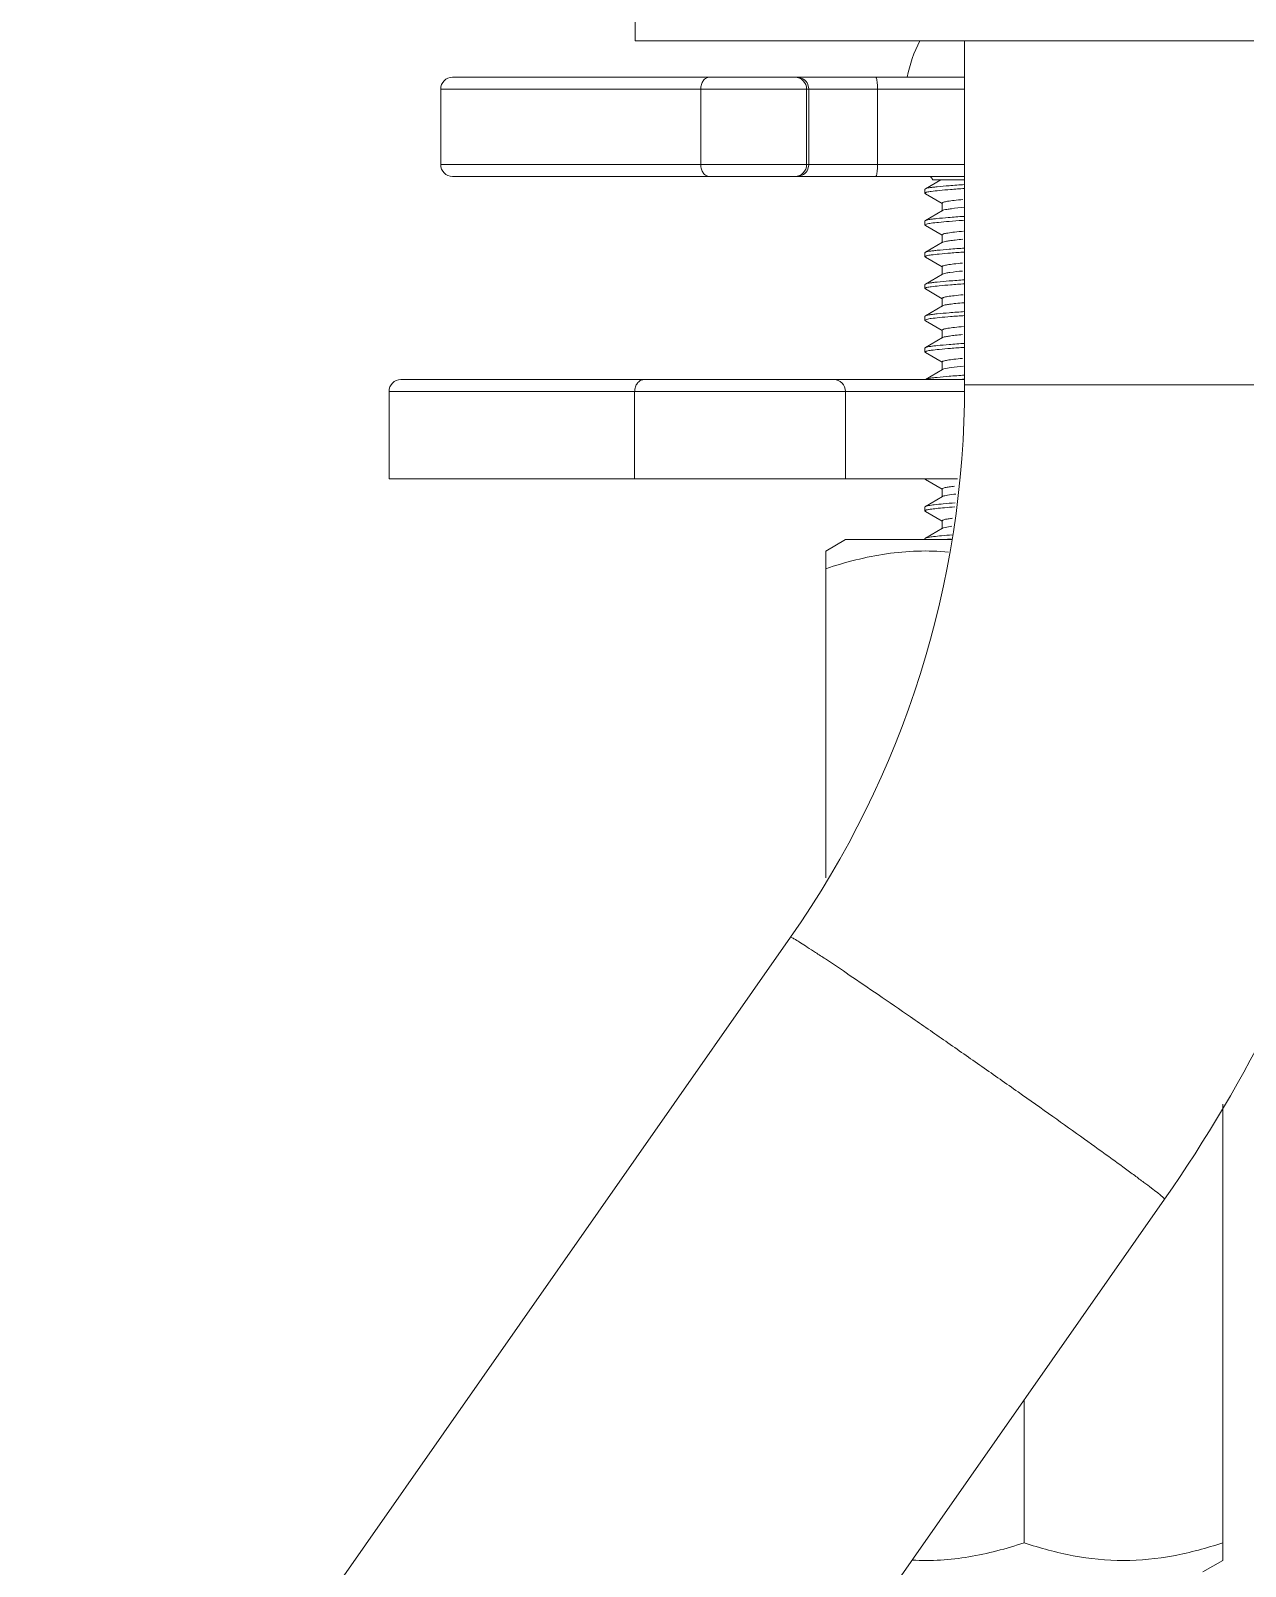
# Model space of a CAD drawing. Header units: millimetres. Extents: x 1334 to 1928, y -1757 to -1337.
# Drawn here: x 1659.53 to 1690.12, y -1649.08 to -1610.4 of the extents above; entities that cross this region are included whole.
import ezdxf

# ---------------------------------------------------------------- set-up
doc = ezdxf.new("R2010")
doc.units = ezdxf.units.MM
doc.header["$LTSCALE"] = 0.1
doc.layers.get('0').update_dxf_attribs({"lineweight": 13})

msp = doc.modelspace()

# ---------------------------------------------------------------- linework, layer by layer
at = {"color": 7, "linetype": 'Continuous'}
for p, q in [((1674.752, -1610.158), (1674.752, -1610.658)), ((1716.352, -1610.658), (1674.752, -1610.658)), ((1683.052, -1619.323), (1683.052, -1610.658)), ((1670.154, -1611.575), (1683.052, -1611.575)), ((1679.105, -1611.76), (1679.128, -1611.864)), ((1669.854, -1613.775), (1669.854, -1611.875)), ((1669.854, -1611.875), (1683.052, -1611.875)), ((1676.404, -1611.875), (1676.404, -1613.775)), ((1679.071, -1613.775), (1679.071, -1611.875)), ((1679.128, -1611.875), (1679.128, -1613.775)), ((1680.857, -1613.775), (1680.857, -1611.875)), ((1683.052, -1613.775), (1669.854, -1613.775)), ((1670.154, -1614.075), (1683.052, -1614.075)), ((1679.128, -1613.786), (1679.105, -1613.89)), ((1682.062, -1614.384), (1682.052, -1614.396)), ((1682.052, -1614.396), (1682.052, -1614.496)), ((1682.052, -1614.496), (1682.091, -1614.473)), ((1682.062, -1614.508), (1682.052, -1614.496)), ((1682.451, -1614.158), (1682.062, -1614.384)), ((1683.052, -1614.158), (1682.252, -1614.158)), ((1682.062, -1614.508), (1682.485, -1614.753)), ((1682.485, -1614.746), (1682.485, -1614.946)), ((1682.062, -1615.184), (1682.052, -1615.196)), ((1682.052, -1615.196), (1682.052, -1615.296)), ((1682.052, -1615.296), (1682.092, -1615.273)), ((1682.496, -1614.932), (1682.062, -1615.184)), ((1682.531, -1614.919), (1682.496, -1614.932)), ((1682.995, -1615.182), (1683.047, -1615.178)), ((1683.044, -1615.079), (1683.022, -1615.08)), ((1682.062, -1615.308), (1682.052, -1615.296)), ((1682.062, -1615.308), (1682.485, -1615.553)), ((1682.485, -1615.546), (1682.485, -1615.746)), ((1682.062, -1615.984), (1682.052, -1615.996)), ((1682.052, -1615.996), (1682.052, -1616.096)), ((1682.496, -1615.732), (1682.062, -1615.984)), ((1682.505, -1615.728), (1682.497, -1615.732)), ((1682.052, -1616.096), (1682.092, -1616.073)), ((1682.062, -1616.108), (1682.052, -1616.096)), ((1682.062, -1616.108), (1682.485, -1616.353)), ((1682.485, -1616.346), (1682.485, -1616.546)), ((1682.062, -1616.784), (1682.052, -1616.796)), ((1682.052, -1616.796), (1682.052, -1616.896)), ((1682.496, -1616.532), (1682.062, -1616.784)), ((1682.515, -1616.524), (1682.496, -1616.532)), ((1682.052, -1616.896), (1682.091, -1616.873)), ((1682.062, -1616.908), (1682.052, -1616.896)), ((1682.062, -1616.908), (1682.485, -1617.153)), ((1682.485, -1617.146), (1682.485, -1617.346)), ((1682.062, -1617.584), (1682.052, -1617.596)), ((1682.052, -1617.596), (1682.052, -1617.696)), ((1682.496, -1617.332), (1682.062, -1617.584)), ((1682.502, -1617.329), (1682.497, -1617.332)), ((1682.052, -1617.696), (1682.091, -1617.673)), ((1682.062, -1617.708), (1682.052, -1617.696)), ((1682.062, -1617.708), (1682.485, -1617.953)), ((1682.485, -1617.946), (1682.485, -1618.146)), ((1682.496, -1618.132), (1682.062, -1618.384)), ((1682.506, -1618.127), (1682.496, -1618.132)), ((1682.062, -1618.384), (1682.052, -1618.396)), ((1682.052, -1618.396), (1682.052, -1618.496)), ((1682.052, -1618.496), (1682.092, -1618.473)), ((1682.062, -1618.508), (1682.052, -1618.496)), ((1682.062, -1618.508), (1682.485, -1618.753)), ((1682.485, -1618.746), (1682.485, -1618.946)), ((1682.496, -1618.932), (1682.062, -1619.184)), ((1682.531, -1618.919), (1682.496, -1618.932)), ((1668.552, -1621.691), (1668.552, -1619.491)), ((1668.552, -1619.491), (1683.039, -1619.491)), ((1668.852, -1619.191), (1683.052, -1619.191)), ((1674.739, -1619.491), (1674.739, -1621.691)), ((1680.052, -1621.691), (1680.052, -1619.491)), ((1682.062, -1619.184), (1682.054, -1619.191)), ((1682.995, -1619.182), (1683.039, -1619.179)), ((1694.552, -1619.323), (1683.052, -1619.323)), ((1682.871, -1621.691), (1668.552, -1621.691)), ((1682.062, -1621.708), (1682.052, -1621.696)), ((1682.062, -1621.708), (1682.485, -1621.953)), ((1682.496, -1622.132), (1682.062, -1622.384)), ((1682.485, -1621.946), (1682.485, -1622.132)), ((1682.505, -1622.128), (1682.497, -1622.132)), ((1682.062, -1622.384), (1682.052, -1622.396)), ((1682.052, -1622.396), (1682.052, -1622.496)), ((1682.052, -1622.496), (1682.092, -1622.473)), ((1682.062, -1622.508), (1682.052, -1622.496)), ((1682.062, -1622.508), (1682.485, -1622.753)), ((1682.496, -1622.932), (1682.062, -1623.184)), ((1682.485, -1622.746), (1682.485, -1622.946)), ((1682.516, -1622.924), (1682.496, -1622.932)), ((1682.731, -1622.885), (1682.516, -1622.924)), ((1680.052, -1623.218), (1679.552, -1623.507)), ((1680.052, -1623.218), (1682.722, -1623.218)), ((1682.062, -1623.184), (1682.052, -1623.196)), ((1682.052, -1623.196), (1682.052, -1623.218)), ((1679.552, -1631.739), (1679.552, -1623.507)), ((1678.668, -1633.233), (1659.527, -1660.581)), ((1678.668, -1633.233), (1678.671, -1633.232)), ((1689.552, -1648.929), (1689.552, -1637.44)), ((1688.089, -1639.828), (1668.948, -1667.175)), ((1684.552, -1648.483), (1684.552, -1644.882)), ((1689.552, -1648.929), (1689.052, -1649.218))]:
    msp.add_line(p, q, dxfattribs=at)
for centre, radius, start, end in [((1684.759, -1612.158), 3.207, 152.0674, 169.4904), ((1670.154, -1611.875), 0.3, 90, 180), ((1678.771, -1611.875), 0.3, 359.9971, 89.9543), ((1678.828, -1611.875), 0.3, 22.5052, 89.9944), ((1678.834, -1611.875), 0.294, 0.0022, 2.141), ((1670.154, -1613.775), 0.3, 180, 270), ((1678.771, -1613.775), 0.3, 270.0002, 0.0002), ((1678.828, -1613.775), 0.3, 270.0056, 337.4948), ((1678.834, -1613.775), 0.294, 357.859, 359.9978), ((1684.759, -1612.158), 3.207, 216.8176, 218.5801), ((1668.852, -1619.491), 0.3, 90, 180), ((1658.793, -1619.324), 24.259, 325.013, 0.0012), ((1679.752, -1619.491), 0.3, 0, 90), ((1685.097, -1650.126), 31.015, 93.8849, 94.1278), ((1658.792, -1619.323), 35.759, 325.0129, 0.0004), ((1684.045, -1640.291), 17.141, 94.455, 95.0812)]:
    msp.add_arc(centre, radius, start, end, dxfattribs=at)
for points, knots in [([(1676.627, -1611.575), (1676.597, -1611.575), (1676.535, -1611.593), (1676.462, -1611.662), (1676.415, -1611.761), (1676.404, -1611.836), (1676.404, -1611.875)], [0, 0, 0, 0, 0.215261, 0.452319, 0.717158, 1, 1, 1, 1]), ([(1680.857, -1611.875), (1680.857, -1611.837), (1680.855, -1611.766), (1680.847, -1611.673), (1680.835, -1611.612), (1680.823, -1611.583), (1680.815, -1611.575), (1680.811, -1611.575)], [0, 0, 0, 0, 0.371554, 0.688032, 0.903824, 0.965624, 1, 1, 1, 1]), ([(1676.404, -1613.775), (1676.404, -1613.814), (1676.415, -1613.889), (1676.462, -1613.988), (1676.535, -1614.057), (1676.597, -1614.075), (1676.627, -1614.075)], [0, 0, 0, 0, 0.282842, 0.547681, 0.784739, 1, 1, 1, 1]), ([(1680.811, -1614.075), (1680.815, -1614.075), (1680.823, -1614.067), (1680.835, -1614.038), (1680.847, -1613.977), (1680.855, -1613.884), (1680.857, -1613.813), (1680.857, -1613.775)], [0, 0, 0, 0, 0.034376, 0.096176, 0.311968, 0.628446, 1, 1, 1, 1]), ([(1683.05, -1614.278), (1682.919, -1614.287), (1682.688, -1614.304), (1682.419, -1614.327), (1682.253, -1614.346), (1682.167, -1614.357), (1682.106, -1614.369), (1682.073, -1614.378), (1682.062, -1614.384)], [0, 0, 0, 0, 0.394349, 0.698534, 0.811785, 0.898871, 0.96127, 1, 1, 1, 1]), ([(1682.091, -1614.473), (1682.131, -1614.462), (1682.238, -1614.447), (1682.439, -1614.425), (1682.718, -1614.401), (1682.93, -1614.386), (1683.048, -1614.378)], [0, 0, 0, 0, 0.1269, 0.33763, 0.632559, 1, 1, 1, 1]), ([(1683.01, -1614.654), (1682.935, -1614.661), (1682.805, -1614.674), (1682.642, -1614.695), (1682.542, -1614.715), (1682.498, -1614.731), (1682.485, -1614.742), (1682.485, -1614.747)], [0, 0, 0, 0, 0.417645, 0.728479, 0.921325, 0.973268, 1, 1, 1, 1]), ([(1683.049, -1614.851), (1682.938, -1614.861), (1682.79, -1614.876), (1682.617, -1614.901), (1682.555, -1614.912), (1682.531, -1614.919)], [0, 0, 0, 0, 0.638687, 0.85354, 1, 1, 1, 1]), ([(1683.022, -1615.08), (1682.895, -1615.089), (1682.67, -1615.105), (1682.409, -1615.128), (1682.248, -1615.147), (1682.164, -1615.158), (1682.105, -1615.169), (1682.072, -1615.178), (1682.062, -1615.184)], [0, 0, 0, 0, 0.394708, 0.698285, 0.811425, 0.89824, 0.961029, 1, 1, 1, 1]), ([(1682.092, -1615.273), (1682.129, -1615.263), (1682.231, -1615.248), (1682.421, -1615.227), (1682.685, -1615.204), (1682.884, -1615.189), (1682.995, -1615.182)], [0, 0, 0, 0, 0.127966, 0.338718, 0.632771, 1, 1, 1, 1]), ([(1683.027, -1615.453), (1682.95, -1615.46), (1682.816, -1615.474), (1682.647, -1615.494), (1682.544, -1615.514), (1682.498, -1615.529), (1682.485, -1615.541), (1682.485, -1615.546)], [0, 0, 0, 0, 0.41757, 0.727435, 0.921208, 0.973314, 1, 1, 1, 1]), ([(1683.004, -1615.655), (1682.941, -1615.661), (1682.83, -1615.673), (1682.683, -1615.691), (1682.58, -1615.707), (1682.524, -1615.719), (1682.505, -1615.728)], [0, 0, 0, 0, 0.373707, 0.666055, 0.873732, 1, 1, 1, 1]), ([(1683.05, -1615.878), (1682.919, -1615.887), (1682.688, -1615.903), (1682.419, -1615.927), (1682.253, -1615.946), (1682.166, -1615.957), (1682.105, -1615.969), (1682.073, -1615.978), (1682.062, -1615.984)], [0, 0, 0, 0, 0.394708, 0.69861, 0.812366, 0.899908, 0.962048, 1, 1, 1, 1]), ([(1682.092, -1616.073), (1682.131, -1616.062), (1682.238, -1616.048), (1682.439, -1616.025), (1682.718, -1616.001), (1682.93, -1615.986), (1683.048, -1615.978)], [0, 0, 0, 0, 0.126753, 0.337474, 0.632664, 1, 1, 1, 1]), ([(1682.996, -1616.256), (1682.923, -1616.263), (1682.796, -1616.276), (1682.638, -1616.297), (1682.541, -1616.316), (1682.497, -1616.33), (1682.485, -1616.341), (1682.485, -1616.346)], [0, 0, 0, 0, 0.419049, 0.728694, 0.921141, 0.973306, 1, 1, 1, 1]), ([(1683.05, -1616.678), (1682.919, -1616.687), (1682.688, -1616.704), (1682.419, -1616.727), (1682.253, -1616.746), (1682.167, -1616.757), (1682.106, -1616.769), (1682.073, -1616.778), (1682.062, -1616.784)], [0, 0, 0, 0, 0.394347, 0.698564, 0.81177, 0.898898, 0.961311, 1, 1, 1, 1]), ([(1682.091, -1616.873), (1682.131, -1616.862), (1682.238, -1616.847), (1682.44, -1616.825), (1682.718, -1616.801), (1682.93, -1616.786), (1683.048, -1616.778)], [0, 0, 0, 0, 0.126925, 0.337537, 0.632714, 1, 1, 1, 1]), ([(1683, -1616.456), (1682.894, -1616.466), (1682.754, -1616.48), (1682.592, -1616.505), (1682.536, -1616.517), (1682.515, -1616.524)], [0, 0, 0, 0, 0.651328, 0.862146, 1, 1, 1, 1]), ([(1683.014, -1617.053), (1682.939, -1617.06), (1682.807, -1617.074), (1682.643, -1617.095), (1682.543, -1617.115), (1682.498, -1617.131), (1682.485, -1617.142), (1682.485, -1617.147)], [0, 0, 0, 0, 0.417504, 0.728349, 0.92135, 0.973281, 1, 1, 1, 1]), ([(1683.05, -1617.478), (1682.919, -1617.487), (1682.688, -1617.504), (1682.419, -1617.527), (1682.253, -1617.546), (1682.167, -1617.557), (1682.106, -1617.569), (1682.073, -1617.578), (1682.062, -1617.584)], [0, 0, 0, 0, 0.394539, 0.698535, 0.811844, 0.898751, 0.961261, 1, 1, 1, 1]), ([(1682.091, -1617.673), (1682.131, -1617.662), (1682.238, -1617.647), (1682.44, -1617.625), (1682.718, -1617.601), (1682.93, -1617.586), (1683.048, -1617.578)], [0, 0, 0, 0, 0.126971, 0.337604, 0.632661, 1, 1, 1, 1]), ([(1683.03, -1617.253), (1682.962, -1617.259), (1682.843, -1617.271), (1682.688, -1617.29), (1682.579, -1617.307), (1682.521, -1617.32), (1682.502, -1617.329)], [0, 0, 0, 0, 0.378439, 0.672257, 0.877136, 1, 1, 1, 1]), ([(1683.024, -1617.854), (1682.947, -1617.861), (1682.814, -1617.874), (1682.646, -1617.894), (1682.544, -1617.914), (1682.498, -1617.929), (1682.485, -1617.941), (1682.485, -1617.946)], [0, 0, 0, 0, 0.417715, 0.727467, 0.921149, 0.973294, 1, 1, 1, 1]), ([(1683.05, -1618.278), (1682.919, -1618.287), (1682.688, -1618.303), (1682.419, -1618.327), (1682.253, -1618.346), (1682.167, -1618.357), (1682.106, -1618.369), (1682.073, -1618.378), (1682.062, -1618.384)], [0, 0, 0, 0, 0.394541, 0.698617, 0.81192, 0.898762, 0.961529, 1, 1, 1, 1]), ([(1682.998, -1618.056), (1682.937, -1618.062), (1682.828, -1618.073), (1682.684, -1618.091), (1682.581, -1618.107), (1682.526, -1618.119), (1682.506, -1618.127)], [0, 0, 0, 0, 0.371436, 0.662499, 0.869578, 1, 1, 1, 1]), ([(1682.092, -1618.473), (1682.131, -1618.462), (1682.238, -1618.448), (1682.439, -1618.425), (1682.718, -1618.401), (1682.93, -1618.386), (1683.048, -1618.378)], [0, 0, 0, 0, 0.126791, 0.337583, 0.632515, 1, 1, 1, 1]), ([(1682.995, -1618.655), (1682.923, -1618.663), (1682.796, -1618.676), (1682.637, -1618.697), (1682.541, -1618.716), (1682.497, -1618.731), (1682.485, -1618.741), (1682.485, -1618.746)], [0, 0, 0, 0, 0.419024, 0.728775, 0.921161, 0.973308, 1, 1, 1, 1]), ([(1683.05, -1619.078), (1682.919, -1619.087), (1682.688, -1619.104), (1682.42, -1619.127), (1682.253, -1619.146), (1682.167, -1619.157), (1682.106, -1619.169), (1682.073, -1619.178), (1682.062, -1619.184)], [0, 0, 0, 0, 0.39426, 0.698574, 0.811752, 0.898874, 0.961362, 1, 1, 1, 1]), ([(1683.02, -1618.854), (1682.916, -1618.863), (1682.753, -1618.882), (1682.589, -1618.903), (1682.531, -1618.919)], [0, 0, 0, 0, 0.636409, 1, 1, 1, 1]), ([(1674.739, -1619.491), (1674.739, -1619.452), (1674.751, -1619.377), (1674.8, -1619.278), (1674.876, -1619.209), (1674.94, -1619.191), (1674.971, -1619.191)], [0, 0, 0, 0, 0.278995, 0.54197, 0.780462, 1, 1, 1, 1]), ([(1682.794, -1621.876), (1682.749, -1621.881), (1682.673, -1621.891), (1682.573, -1621.908), (1682.519, -1621.922), (1682.485, -1621.938), (1682.485, -1621.947)], [0, 0, 0, 0, 0.419041, 0.726735, 0.917563, 1, 1, 1, 1]), ([(1682.83, -1622.073), (1682.759, -1622.081), (1682.664, -1622.093), (1682.556, -1622.112), (1682.519, -1622.122), (1682.505, -1622.128)], [0, 0, 0, 0, 0.650159, 0.860434, 1, 1, 1, 1]), ([(1682.812, -1622.295), (1682.713, -1622.302), (1682.538, -1622.316), (1682.313, -1622.339), (1682.172, -1622.356), (1682.097, -1622.371), (1682.071, -1622.379), (1682.062, -1622.384)], [0, 0, 0, 0, 0.394576, 0.694902, 0.894556, 0.958702, 1, 1, 1, 1]), ([(1682.092, -1622.473), (1682.122, -1622.465), (1682.204, -1622.452), (1682.355, -1622.434), (1682.561, -1622.414), (1682.718, -1622.402), (1682.805, -1622.395)], [0, 0, 0, 0, 0.133847, 0.344692, 0.635154, 1, 1, 1, 1]), ([(1682.75, -1622.682), (1682.712, -1622.687), (1682.647, -1622.695), (1682.561, -1622.711), (1682.513, -1622.722), (1682.485, -1622.738), (1682.485, -1622.746)], [0, 0, 0, 0, 0.417174, 0.723439, 0.915309, 1, 1, 1, 1]), ([(1682.737, -1623.101), (1682.647, -1623.107), (1682.491, -1623.12), (1682.289, -1623.141), (1682.162, -1623.157), (1682.094, -1623.172), (1682.07, -1623.179), (1682.062, -1623.184)], [0, 0, 0, 0, 0.393727, 0.692392, 0.891801, 0.957372, 1, 1, 1, 1]), ([(1679.552, -1623.953), (1680.051, -1623.787), (1680.818, -1623.588), (1681.864, -1623.493), (1682.388, -1623.51), (1682.648, -1623.534)], [0, 0, 0, 0, 0.501472, 0.750842, 1, 1, 1, 1]), ([(1678.671, -1633.232), (1678.684, -1633.232), (1678.725, -1633.259), (1678.807, -1633.301), (1678.933, -1633.382), (1679.101, -1633.488), (1679.309, -1633.625), (1679.663, -1633.859), (1680.189, -1634.212), (1680.904, -1634.7), (1681.713, -1635.256), (1682.586, -1635.861), (1683.488, -1636.49), (1684.387, -1637.122), (1685.247, -1637.73), (1686.037, -1638.294), (1686.637, -1638.725), (1687.059, -1639.032), (1687.325, -1639.228), (1687.554, -1639.398), (1687.744, -1639.54), (1687.892, -1639.654), (1687.989, -1639.731), (1688.044, -1639.778), (1688.07, -1639.802), (1688.083, -1639.815), (1688.091, -1639.825), (1688.089, -1639.828)], [0, 0, 0, 0, 0.00361, 0.011871, 0.024749, 0.042125, 0.063837, 0.089686, 0.152765, 0.228977, 0.315441, 0.408885, 0.505774, 0.60244, 0.695224, 0.780615, 0.855384, 0.887884, 0.916702, 0.94157, 0.962253, 0.978552, 0.990323, 0.994473, 0.997457, 0.999281, 1, 1, 1, 1]), ([(1684.552, -1648.483), (1684.097, -1648.634), (1683.398, -1648.82), (1682.446, -1648.93), (1681.968, -1648.933), (1681.73, -1648.921)], [0, 0, 0, 0, 0.501562, 0.75098, 1, 1, 1, 1]), ([(1689.552, -1648.483), (1689.148, -1648.617), (1688.326, -1648.843), (1687.052, -1648.972), (1685.778, -1648.843), (1684.956, -1648.617), (1684.552, -1648.483)], [0, 0, 0, 0, 0.250927, 0.499999, 0.74907, 1, 1, 1, 1])]:
    msp.add_open_spline(points, degree=3, knots=knots, dxfattribs=at)

doc.saveas('drawing.dxf')
